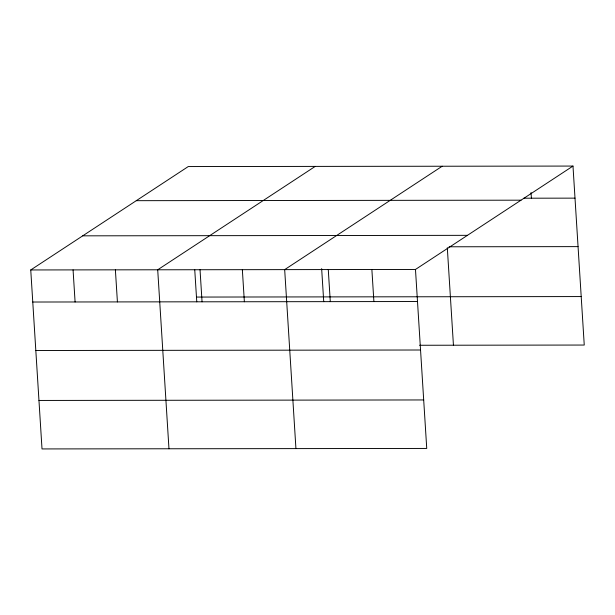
<?xml version="1.0" encoding="UTF-8"?>
<svg xmlns="http://www.w3.org/2000/svg" width="615" height="615" viewBox="0 0 615 615"><rect width="100%" height="100%" fill="white"/><g stroke="black" fill="none" stroke-linecap="round" stroke-linejoin="round"><path stroke-width="0.92" d="M572.988 166.065L415.479 269.455L426.741 448.435L42.012 448.935L30.75 269.954L188.259 166.565L572.988 166.065L584.25 345.046L419.584 345.261M315.218 166.404L157.709 269.785L168.971 448.766M442.177 166.235L284.676 269.624L295.93 448.604M523.819 198.207L575.01 198.138M136.284 200.682L521.013 200.183M82.725 235.837L467.462 235.337M449.142 246.784L578.054 246.623M30.75 269.954L415.479 269.455M196.469 297.068L581.198 296.568M32.764 302.026L417.5 301.527M35.816 350.504L420.552 350.004M38.96 400.45L423.689 399.95M531.045 192.533L531.406 198.199M447.305 247.73L453.44 345.215M371.875 269.508L373.897 301.581M328.272 269.562L330.293 301.634M321.653 268.632L323.728 301.658M242.348 269.678L244.37 301.75M200.029 269.731L202.051 301.804M194.747 269.739L196.769 301.819M115.389 269.839L117.411 301.911M73.07 269.9L75.092 301.973"/></g></svg>
